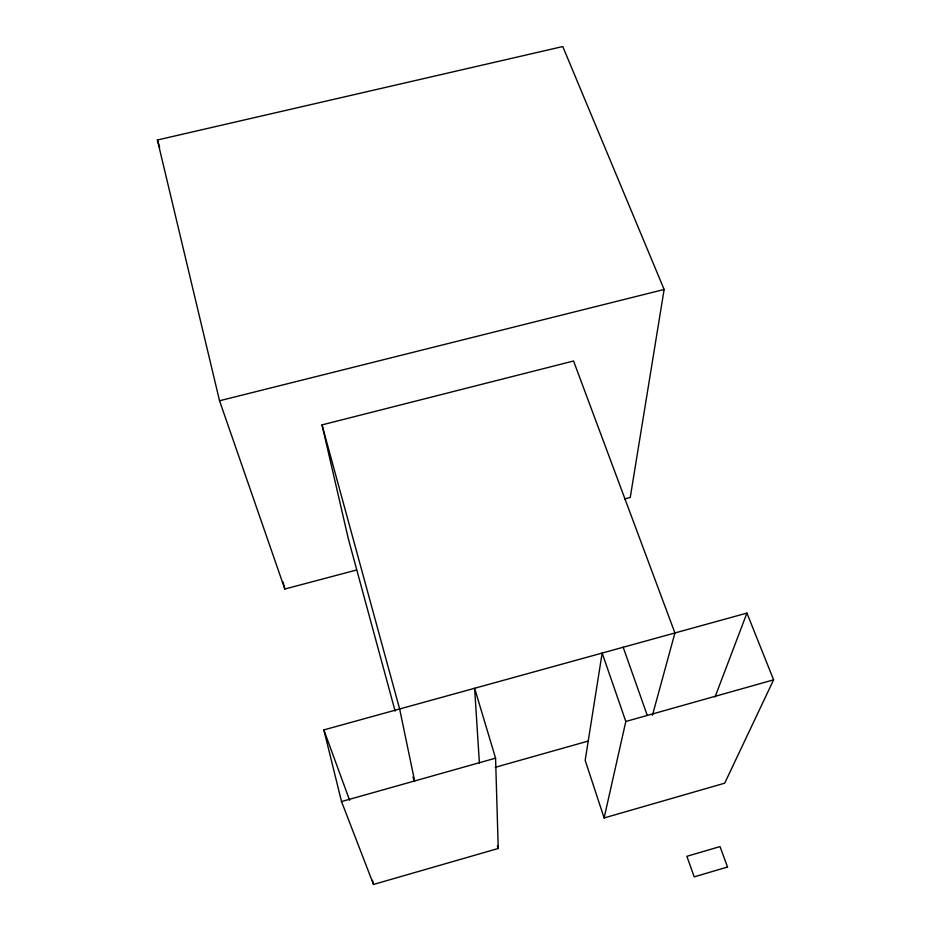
<?xml version="1.0" encoding="UTF-8"?>
<svg xmlns="http://www.w3.org/2000/svg" width="931" height="931" viewBox="0 0 931 931"><rect width="100%" height="100%" fill="white"/><g stroke="black" fill="none" stroke-linecap="round" stroke-linejoin="round"><path stroke-width="1.4" d="M356.445 570.04L284.828 589.032L219.541 400.761L157.397 139.999L562.778 46.55L664.14 289.471L630.252 497.445L624.643 498.935M604.114 817.953L625.818 721.478L602.148 653.062L585.18 760.336L604.114 817.953L724.702 783.18L773.603 679.851L746.93 613.087L323.848 729.904L341.526 801.556L373.506 884.45L498.236 848.478L495.571 758.16L474.624 688.277L479.395 763.013M652.456 715.206L674.928 632.975L573.554 361.007L322.01 424.885L348.345 538.874L395.128 711.133M715.066 696.947L746.93 613.087M341.526 801.556L495.571 758.16M625.818 721.478L773.603 679.851M495.211 767.319L588.229 741.064M219.541 400.761L664.14 289.471M323.848 729.904L349.614 800.276M623.142 647.15L647.266 715.38M157.397 139.999L159.62 146.912M497.422 845.685L498.236 848.478M322.01 424.885L399.643 708.98L414.667 781.086M413.003 776.966L414.144 781.167M372.458 880.272L373.506 884.45M283.105 582.003L284.828 589.032M727.542 867.029L694.2 876.862L686.88 856.311L720.024 846.593L727.542 867.029"/></g></svg>
